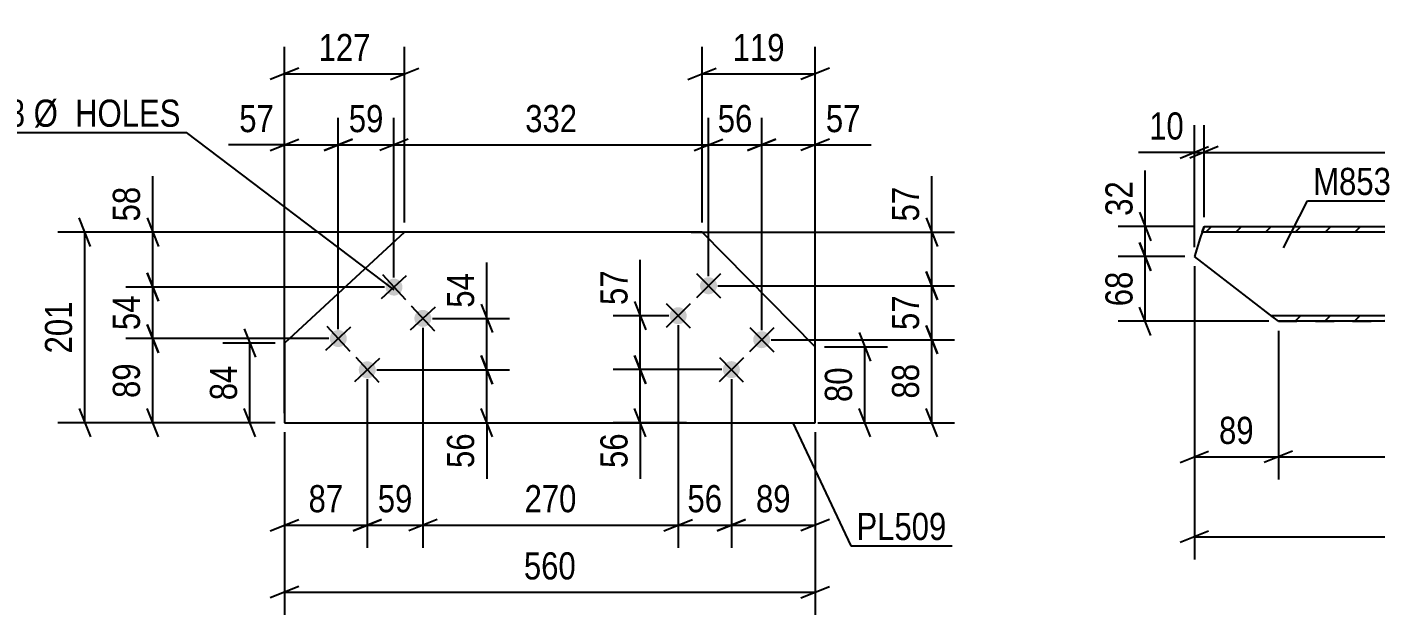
# Model space of a CAD drawing. Header units: millimetres. Extents: x 0 to 841, y 0 to 594.
# Drawn here: x 534.1 to 676.4, y 331.4 to 393.4 of the extents above; entities that cross this region are included whole.
import ezdxf

# ---------------------------------------------------------------- set-up
doc = ezdxf.new("R2010")
doc.units = ezdxf.units.MM
doc.linetypes.add('DXK_LINE_DOT2', pattern=[3.9198, 1.9599, -1.9599])
doc.styles.add('Arial Narrow', font='ARIALN.TTF', dxfattribs={"height": 0.2})

# ---------------------------------------------------------------- blocks, each defined once
blk = doc.blocks.new('Part-570386953-34931 - 34930')
at = {"linetype": 'Continuous'}
h = blk.add_hatch(dxfattribs=at)
h.set_pattern_fill('', scale=0.7, style=0, pattern_type=0)
h.set_pattern_definition([(45, (706.334, 372.3905), (-1.57154, 1.57154), [])])
h.paths.add_polyline_path([(707.11, 371.79), (706.33, 372.39), (658.38, 372.39), (658.18, 371.79)])
h = blk.add_hatch(dxfattribs=at)
h.set_pattern_fill('', scale=0.7, style=0, pattern_type=0)
h.set_pattern_definition([(45, (665.4547, 362.9905), (-1.57154, 1.57154), [])])
h.paths.add_polyline_path([(714.38, 362.99), (665.45, 362.99), (666.23, 362.39), (714.19, 362.39)])
at = {"color": 2, "linetype": 'Continuous'}
for p, q in [((658.18, 371.79), (657.99, 371.19)), ((658.18, 371.79), (658.38, 372.39)), ((686.23, 371.79), (658.18, 371.79)), ((658.38, 372.39), (686.23, 372.39)), ((686.33, 372.39), (706.33, 372.39)), ((707.11, 371.79), (686.33, 371.79)), ((706.33, 372.39), (707.11, 371.79)), ((715.2, 365.57), (707.11, 371.79)), ((657.99, 371.19), (657.37, 369.22)), ((665.4, 363.04), (657.37, 369.22)), ((714.38, 362.99), (715.2, 365.57)), ((665.45, 362.99), (665.4, 363.04)), ((666.23, 362.39), (665.45, 362.99)), ((665.45, 362.99), (686.23, 362.99)), ((686.23, 362.39), (666.23, 362.39)), ((686.33, 362.99), (714.38, 362.99)), ((714.19, 362.39), (686.33, 362.39)), ((714.38, 362.99), (714.19, 362.39))]:
    blk.add_line(p, q, dxfattribs=at)
at = {"color": 7, "linetype": 'DXK_LINE_DOT2'}
for p, q in [((658.35, 372.3), (658.14, 371.65)), ((686.23, 371.79), (658.18, 371.79)), ((658.38, 372.39), (658.35, 372.3)), ((658.38, 372.39), (686.23, 372.39)), ((686.33, 372.39), (706.33, 372.39)), ((707.11, 371.79), (686.33, 371.79)), ((707.11, 371.79), (706.33, 372.39)), ((666.23, 362.39), (664.97, 363.36)), ((665.45, 362.99), (686.23, 362.99)), ((666.23, 362.39), (686.23, 362.39)), ((686.33, 362.99), (714.38, 362.99)), ((686.33, 362.39), (714.19, 362.39)), ((714.19, 362.39), (714.22, 362.48)), ((714.22, 362.48), (714.38, 362.99))]:
    blk.add_line(p, q, dxfattribs=at)
blk = doc.blocks.new('Part-570386953-32118 - 32117')
at = {"color": 2, "linetype": 'Continuous'}
for p, q in [((573.96, 371.8), (561.28, 360.09)), ((605.38, 371.8), (573.96, 371.8)), ((617.32, 359.7), (605.38, 371.8)), ((561.28, 360.09), (561.28, 351.69)), ((617.32, 351.69), (617.32, 359.7)), ((561.28, 351.69), (617.32, 351.69))]:
    blk.add_line(p, q, dxfattribs=at)
blk = doc.blocks.new('Bolt-570386953-32119 - 32117')
at = {"linetype": 'Continuous'}
for points in [[(606.69, 365.5, -1), (605.42, 366.78, -1)], [(603.48, 362.34, -1), (602.22, 363.62, -1)], [(612.3, 359.81, -1), (611.04, 361.09, -1)], [(609.1, 356.65, -1), (607.84, 357.93, -1)]]:
    blk.add_hatch(color=1, dxfattribs=at).paths.add_polyline_path(points)
at = {"color": 1, "linetype": 'Continuous'}
for p, q in [((607.33, 367.41), (604.77, 364.88)), ((604.79, 367.42), (607.32, 364.86)), ((604.13, 364.25), (601.57, 361.72)), ((601.59, 364.26), (604.11, 361.7)), ((612.95, 361.71), (610.39, 359.18)), ((610.41, 361.73), (612.94, 359.17)), ((609.75, 358.55), (607.19, 356.02)), ((607.2, 358.57), (609.73, 356.01))]:
    blk.add_line(p, q, dxfattribs=at)
blk = doc.blocks.new('Bolt-570386953-32120 - 32117')
at = {"linetype": 'Continuous'}
for points in [[(573.5, 366.61, -1), (572.18, 365.39, -1)], [(576.55, 363.31, -1), (575.23, 362.09, -1)], [(567.62, 361.18, -1), (566.3, 359.96, -1)], [(570.68, 357.88, -1), (569.36, 356.66, -1)]]:
    blk.add_hatch(color=1, dxfattribs=at).paths.add_polyline_path(points)
at = {"color": 1, "linetype": 'Continuous'}
for p, q in [((571.62, 367.32), (574.06, 364.68)), ((571.52, 364.78), (574.16, 367.22)), ((574.57, 361.48), (577.21, 363.92)), ((574.67, 364.02), (577.11, 361.38)), ((565.64, 359.35), (568.29, 361.79)), ((565.74, 361.89), (568.19, 359.25)), ((568.7, 356.05), (571.34, 358.49)), ((568.8, 358.59), (571.24, 355.95))]:
    blk.add_line(p, q, dxfattribs=at)
blk = doc.blocks.new('StraightDimension-570386953-35065 - 34930')
at = {"color": 7, "linetype": 'Continuous'}
for p, q in [((652.18, 372.39), (652.18, 378.3)), ((652.18, 372.39), (652.18, 378.3)), ((651.58, 373.89), (652.78, 370.89)), ((657.38, 372.39), (649.33, 372.39)), ((652.18, 369.22), (652.18, 372.39)), ((652.78, 367.72), (651.58, 370.72)), ((656.37, 369.22), (649.33, 369.22))]:
    blk.add_line(p, q, dxfattribs=at)
at = {"color": 0}
blk.add_wipeout([(651.43, 377.77), (647.23, 377.77), (647.23, 372.92), (651.43, 372.92)], dxfattribs=at)
at = {"color": 3, "style": 'Arial Narrow'}
blk.add_text('32', height=2.863, rotation=90.0002, dxfattribs=at).set_placement((650.83, 373.52))
blk = doc.blocks.new('StraightDimension-570386953-34939 - 34930')
at = {"color": 7, "linetype": 'Continuous'}
for p, q in [((657.37, 370.22), (657.37, 383.07)), ((658.38, 373.39), (658.38, 383.07)), ((657.37, 380.22), (651.46, 380.22)), ((657.37, 380.22), (651.46, 380.22)), ((655.87, 379.62), (658.87, 380.82)), ((659.88, 380.82), (656.88, 379.62)), ((657.37, 380.22), (658.38, 380.22))]:
    blk.add_line(p, q, dxfattribs=at)
at = {"color": 0}
blk.add_wipeout([(656.84, 380.97), (656.84, 385.17), (651.99, 385.17), (651.99, 380.97)], dxfattribs=at)
at = {"color": 3, "style": 'Arial Narrow'}
blk.add_text('10', height=2.863, dxfattribs=at).set_placement((652.59, 381.57))
blk = doc.blocks.new('StraightDimension-570386953-35066 - 34930')
at = {"color": 7, "linetype": 'Continuous'}
for p, q in [((651.58, 370.72), (652.78, 367.72)), ((656.37, 369.22), (649.33, 369.22)), ((652.18, 362.39), (652.18, 369.22)), ((652.78, 360.89), (651.58, 363.89)), ((665.23, 362.39), (649.33, 362.39))]:
    blk.add_line(p, q, dxfattribs=at)
at = {"color": 0}
blk.add_wipeout([(651.43, 368.23), (647.23, 368.23), (647.23, 363.38), (651.43, 363.38)], dxfattribs=at)
at = {"color": 3, "style": 'Arial Narrow'}
blk.add_text('68', height=2.863, rotation=90.0002, dxfattribs=at).set_placement((650.83, 363.98))
blk = doc.blocks.new('StraightDimension-570386953-34938 - 34930')
at = {"color": 7, "linetype": 'Continuous'}
for p, q in [((658.38, 373.39), (658.38, 383.07)), ((706.33, 373.39), (706.33, 383.07)), ((659.88, 380.82), (656.88, 379.62)), ((658.38, 380.22), (706.33, 380.22)), ((704.83, 379.62), (707.83, 380.82))]:
    blk.add_line(p, q, dxfattribs=at)
at = {"color": 0}
blk.add_wipeout([(686.61, 380.97), (686.61, 385.17), (678.1, 385.17), (678.1, 380.97)], dxfattribs=at)
at = {"color": 3, "style": 'Arial Narrow'}
blk.add_text('3011', height=2.863, dxfattribs=at).set_placement((678.7, 381.57))
blk = doc.blocks.new('StraightDimension-570386953-34996 - 34930')
at = {"color": 7, "linetype": 'Continuous'}
for p, q in [((666.23, 361.39), (666.23, 345.7)), ((714.19, 361.39), (714.19, 345.7)), ((667.73, 348.7), (664.73, 347.5)), ((666.23, 348.1), (714.19, 348.1)), ((712.69, 347.5), (715.69, 348.7))]:
    blk.add_line(p, q, dxfattribs=at)
at = {"color": 0}
blk.add_wipeout([(694.47, 348.85), (694.47, 353.05), (685.96, 353.05), (685.96, 348.85)], dxfattribs=at)
at = {"color": 3, "style": 'Arial Narrow'}
blk.add_text('3011', height=2.863, dxfattribs=at).set_placement((686.56, 349.45))
blk = doc.blocks.new('StraightDimension-570386953-34997 - 34930')
at = {"color": 7, "linetype": 'Continuous'}
for p, q in [((657.37, 368.22), (657.37, 345.7)), ((666.23, 361.39), (666.23, 345.7)), ((655.87, 347.5), (658.87, 348.7)), ((657.37, 348.1), (666.23, 348.1)), ((667.73, 348.7), (664.73, 347.5))]:
    blk.add_line(p, q, dxfattribs=at)
at = {"color": 0}
blk.add_wipeout([(664.23, 348.85), (664.23, 353.05), (659.37, 353.05), (659.37, 348.85)], dxfattribs=at)
at = {"color": 3, "style": 'Arial Narrow'}
blk.add_text('89', height=2.863, dxfattribs=at).set_placement((659.97, 349.45))
blk = doc.blocks.new('StraightDimension-570386953-35054 - 34930')
at = {"color": 7, "linetype": 'Continuous'}
for p, q in [((657.37, 368.22), (657.37, 337.25)), ((715.2, 364.57), (715.2, 337.25)), ((658.87, 340.25), (655.87, 339.05)), ((713.7, 339.05), (716.7, 340.25)), ((657.37, 339.65), (715.2, 339.65))]:
    blk.add_line(p, q, dxfattribs=at)
at = {"color": 0}
blk.add_wipeout([(690.54, 340.4), (690.54, 344.6), (682.03, 344.6), (682.03, 340.4)], dxfattribs=at)
at = {"color": 3, "style": 'Arial Narrow'}
blk.add_text('3109', height=2.863, dxfattribs=at).set_placement((682.63, 341))
blk = doc.blocks.new('StraightDimension-570386953-32408 - 32117')
at = {"color": 7, "linetype": 'Continuous'}
for p, q in [((561.28, 350.69), (561.28, 331.4)), ((617.32, 350.69), (617.32, 331.4)), ((562.78, 334.4), (559.78, 333.2)), ((561.28, 333.8), (617.32, 333.8)), ((615.82, 333.2), (618.82, 334.4))]:
    blk.add_line(p, q, dxfattribs=at)
at = {"color": 0}
blk.add_wipeout([(592.65, 334.55), (592.65, 338.75), (585.96, 338.75), (585.96, 334.55)], dxfattribs=at)
at = {"color": 3, "style": 'Arial Narrow'}
blk.add_text('560', height=2.863, dxfattribs=at).set_placement((586.56, 335.15))
blk = doc.blocks.new('StraightDimension-570386953-36615 - 32117')
at = {"color": 7, "linetype": 'Continuous'}
for p, q in [((605.38, 372.8), (605.38, 391.35)), ((617.32, 360.7), (617.32, 391.35)), ((603.88, 387.9), (606.88, 389.1)), ((618.82, 389.1), (615.82, 387.9)), ((605.38, 388.5), (617.32, 388.5))]:
    blk.add_line(p, q, dxfattribs=at)
at = {"color": 0}
blk.add_wipeout([(614.7, 389.25), (614.7, 393.45), (608.01, 393.45), (608.01, 389.25)], dxfattribs=at)
at = {"color": 3, "style": 'Arial Narrow'}
blk.add_text('119', height=2.863, dxfattribs=at).set_placement((608.61, 389.85))
blk = doc.blocks.new('StraightDimension-570386953-34145 - 32117')
at = {"color": 7, "linetype": 'Continuous'}
for p, q in [((629.04, 361.95), (630.24, 358.95)), ((612.67, 360.45), (632.04, 360.45)), ((629.64, 351.69), (629.64, 360.45)), ((630.24, 350.19), (629.04, 353.19)), ((617.59, 351.69), (632.04, 351.69))]:
    blk.add_line(p, q, dxfattribs=at)
at = {"color": 0}
blk.add_wipeout([(628.89, 358.5), (624.69, 358.5), (624.69, 353.64), (628.89, 353.64)], dxfattribs=at)
at = {"color": 3, "style": 'Arial Narrow'}
blk.add_text('88', height=2.863, rotation=90.0002, dxfattribs=at).set_placement((628.29, 354.24))
blk = doc.blocks.new('StraightDimension-570386953-34190 - 32117')
at = {"color": 7, "linetype": 'Continuous'}
for p, q in [((570.02, 356.27), (570.02, 338.49)), ((561.28, 350.69), (561.28, 338.49)), ((559.78, 340.29), (562.78, 341.49)), ((561.28, 340.89), (570.02, 340.89)), ((571.52, 341.49), (568.52, 340.29))]:
    blk.add_line(p, q, dxfattribs=at)
at = {"color": 0}
blk.add_wipeout([(568.08, 341.64), (568.08, 345.84), (563.22, 345.84), (563.22, 341.64)], dxfattribs=at)
at = {"color": 3, "style": 'Arial Narrow'}
blk.add_text('87', height=2.863, dxfattribs=at).set_placement((563.82, 342.24))
blk = doc.blocks.new('StraightDimension-570386953-34094 - 32117')
at = {"color": 7, "linetype": 'Continuous'}
for p, q in [((547.36, 371.8), (547.36, 377.71)), ((547.36, 371.8), (547.36, 377.71)), ((546.76, 373.3), (547.96, 370.3)), ((574.77, 371.8), (544.51, 371.8)), ((547.36, 366), (547.36, 371.8)), ((547.96, 364.5), (546.76, 367.5)), ((571.84, 366), (544.51, 366))]:
    blk.add_line(p, q, dxfattribs=at)
at = {"color": 0}
blk.add_wipeout([(546.61, 377.19), (542.41, 377.19), (542.41, 372.33), (546.61, 372.33)], dxfattribs=at)
at = {"color": 3, "style": 'Arial Narrow'}
blk.add_text('58', height=2.863, rotation=90.0002, dxfattribs=at).set_placement((546.01, 372.93))
blk = doc.blocks.new('StraightDimension-570386953-33960 - 32117')
at = {"color": 7, "linetype": 'Continuous'}
for p, q in [((606.05, 367.14), (606.05, 383.85)), ((611.67, 361.45), (611.67, 383.85)), ((604.55, 380.4), (607.55, 381.6)), ((613.17, 381.6), (610.17, 380.4)), ((606.05, 381), (611.67, 381))]:
    blk.add_line(p, q, dxfattribs=at)
at = {"color": 0}
blk.add_wipeout([(611.29, 381.75), (611.29, 385.95), (606.43, 385.95), (606.43, 381.75)], dxfattribs=at)
at = {"color": 3, "style": 'Arial Narrow'}
blk.add_text('56', height=2.863, dxfattribs=at).set_placement((607.03, 382.35))
blk = doc.blocks.new('StraightDimension-570386953-33959 - 32117')
at = {"color": 7, "linetype": 'Continuous'}
for p, q in [((611.67, 361.45), (611.67, 383.85)), ((617.32, 356.7), (617.32, 383.85)), ((610.17, 380.4), (613.17, 381.6)), ((618.82, 381.6), (615.82, 380.4)), ((611.67, 381), (617.32, 381)), ((617.32, 381), (623.23, 381)), ((617.32, 381), (623.23, 381))]:
    blk.add_line(p, q, dxfattribs=at)
at = {"color": 0}
blk.add_wipeout([(622.71, 381.75), (622.71, 385.95), (617.85, 385.95), (617.85, 381.75)], dxfattribs=at)
at = {"color": 3, "style": 'Arial Narrow'}
blk.add_text('57', height=2.863, dxfattribs=at).set_placement((618.45, 382.35))
blk = doc.blocks.new('StraightDimension-570386953-34144 - 32117')
at = {"color": 7, "linetype": 'Continuous'}
for p, q in [((629.04, 367.64), (630.24, 364.64)), ((607.05, 366.14), (632.04, 366.14)), ((629.64, 360.45), (629.64, 366.14)), ((630.24, 358.95), (629.04, 361.95)), ((612.67, 360.45), (632.04, 360.45))]:
    blk.add_line(p, q, dxfattribs=at)
at = {"color": 0}
blk.add_wipeout([(628.89, 365.72), (624.69, 365.72), (624.69, 360.87), (628.89, 360.87)], dxfattribs=at)
at = {"color": 3, "style": 'Arial Narrow'}
blk.add_text('57', height=2.863, rotation=90.0002, dxfattribs=at).set_placement((628.29, 361.47))
blk = doc.blocks.new('StraightDimension-570386953-34648 - 32117')
at = {"color": 7, "linetype": 'Continuous'}
for p, q in [((598.85, 362.98), (598.85, 368.89)), ((598.85, 362.98), (598.85, 368.89)), ((598.25, 364.48), (599.45, 361.48)), ((601.85, 362.98), (596, 362.98)), ((598.85, 357.29), (598.85, 362.98)), ((599.45, 355.79), (598.25, 358.79)), ((607.47, 357.29), (596, 357.29))]:
    blk.add_line(p, q, dxfattribs=at)
at = {"color": 0}
blk.add_wipeout([(598.1, 368.36), (593.9, 368.36), (593.9, 363.51), (598.1, 363.51)], dxfattribs=at)
at = {"color": 3, "style": 'Arial Narrow'}
blk.add_text('57', height=2.863, rotation=90.0002, dxfattribs=at).set_placement((597.5, 364.11))
blk = doc.blocks.new('StraightDimension-570386953-33961 - 32117')
at = {"color": 7, "linetype": 'Continuous'}
for p, q in [((572.84, 367), (572.84, 383.85)), ((606.05, 367.14), (606.05, 383.85)), ((574.34, 381.6), (571.34, 380.4)), ((604.55, 380.4), (607.55, 381.6)), ((572.84, 381), (606.05, 381))]:
    blk.add_line(p, q, dxfattribs=at)
at = {"color": 0}
blk.add_wipeout([(592.79, 381.75), (592.79, 385.95), (586.1, 385.95), (586.1, 381.75)], dxfattribs=at)
at = {"color": 3, "style": 'Arial Narrow'}
blk.add_text('332', height=2.863, dxfattribs=at).set_placement((586.7, 382.35))
blk = doc.blocks.new('StraightDimension-570386953-33962 - 32117')
at = {"color": 7, "linetype": 'Continuous'}
for p, q in [((566.96, 361.57), (566.96, 383.85)), ((572.84, 367), (572.84, 383.85)), ((565.46, 380.4), (568.46, 381.6)), ((574.34, 381.6), (571.34, 380.4)), ((566.96, 381), (572.84, 381))]:
    blk.add_line(p, q, dxfattribs=at)
at = {"color": 0}
blk.add_wipeout([(572.33, 381.75), (572.33, 385.95), (567.47, 385.95), (567.47, 381.75)], dxfattribs=at)
at = {"color": 3, "style": 'Arial Narrow'}
blk.add_text('59', height=2.863, dxfattribs=at).set_placement((568.07, 382.35))
blk = doc.blocks.new('StraightDimension-570386953-33963 - 32117')
at = {"color": 7, "linetype": 'Continuous'}
for p, q in [((561.28, 352.69), (561.28, 383.85)), ((566.96, 361.57), (566.96, 383.85)), ((559.78, 380.4), (562.78, 381.6)), ((568.46, 381.6), (565.46, 380.4)), ((561.28, 381), (555.38, 381)), ((561.28, 381), (555.38, 381)), ((561.28, 381), (566.96, 381))]:
    blk.add_line(p, q, dxfattribs=at)
at = {"color": 0}
blk.add_wipeout([(560.76, 381.75), (560.76, 385.95), (555.9, 385.95), (555.9, 381.75)], dxfattribs=at)
at = {"color": 3, "style": 'Arial Narrow'}
blk.add_text('57', height=2.863, dxfattribs=at).set_placement((556.5, 382.35))
blk = doc.blocks.new('StraightDimension-570386953-34095 - 32117')
at = {"color": 7, "linetype": 'Continuous'}
for p, q in [((546.76, 367.5), (547.96, 364.5)), ((571.84, 366), (544.51, 366)), ((547.36, 360.57), (547.36, 366)), ((547.96, 359.07), (546.76, 362.07)), ((565.96, 360.57), (544.51, 360.57))]:
    blk.add_line(p, q, dxfattribs=at)
at = {"color": 0}
blk.add_wipeout([(546.61, 365.72), (542.41, 365.72), (542.41, 360.86), (546.61, 360.86)], dxfattribs=at)
at = {"color": 3, "style": 'Arial Narrow'}
blk.add_text('54', height=2.863, rotation=90.0002, dxfattribs=at).set_placement((546.01, 361.46))
blk = doc.blocks.new('StraightDimension-570386953-34618 - 32117')
at = {"color": 7, "linetype": 'Continuous'}
for p, q in [((582.65, 362.7), (582.65, 368.6)), ((582.65, 362.7), (582.65, 368.6)), ((582.05, 364.2), (583.25, 361.2)), ((576.89, 362.7), (585.05, 362.7)), ((582.65, 357.27), (582.65, 362.7)), ((583.25, 355.77), (582.05, 358.77)), ((571.02, 357.27), (585.05, 357.27))]:
    blk.add_line(p, q, dxfattribs=at)
at = {"color": 0}
blk.add_wipeout([(581.9, 368.08), (577.7, 368.08), (577.7, 363.22), (581.9, 363.22)], dxfattribs=at)
at = {"color": 3, "style": 'Arial Narrow'}
blk.add_text('54', height=2.863, rotation=90.0002, dxfattribs=at).set_placement((581.3, 363.82))
blk = doc.blocks.new('StraightDimension-570386953-34096 - 32117')
at = {"color": 7, "linetype": 'Continuous'}
for p, q in [((546.76, 362.07), (547.96, 359.07)), ((565.96, 360.57), (544.51, 360.57)), ((547.36, 351.69), (547.36, 360.57)), ((547.96, 350.19), (546.76, 353.19)), ((560.28, 351.69), (544.51, 351.69))]:
    blk.add_line(p, q, dxfattribs=at)
at = {"color": 0}
blk.add_wipeout([(546.61, 358.56), (542.41, 358.56), (542.41, 353.7), (546.61, 353.7)], dxfattribs=at)
at = {"color": 3, "style": 'Arial Narrow'}
blk.add_text('89', height=2.863, rotation=90.0002, dxfattribs=at).set_placement((546.01, 354.3))
blk = doc.blocks.new('StraightDimension-570386953-36617 - 32117')
at = {"color": 7, "linetype": 'Continuous'}
for p, q in [((561.28, 361.09), (561.28, 391.35)), ((573.96, 372.8), (573.96, 391.35)), ((562.78, 389.1), (559.78, 387.9)), ((572.46, 387.9), (575.46, 389.1)), ((561.28, 388.5), (573.96, 388.5))]:
    blk.add_line(p, q, dxfattribs=at)
at = {"color": 0}
blk.add_wipeout([(570.96, 389.25), (570.96, 393.45), (564.28, 393.45), (564.28, 389.25)], dxfattribs=at)
at = {"color": 3, "style": 'Arial Narrow'}
blk.add_text('127', height=2.863, dxfattribs=at).set_placement((564.88, 389.85))
blk = doc.blocks.new('StraightDimension-570386953-34143 - 32117')
at = {"color": 7, "linetype": 'Continuous'}
for p, q in [((629.64, 371.8), (629.64, 377.71)), ((629.64, 371.8), (629.64, 377.71)), ((629.04, 373.3), (630.24, 370.3)), ((604.22, 371.8), (632.04, 371.8)), ((629.64, 366.14), (629.64, 371.8)), ((630.24, 364.64), (629.04, 367.64)), ((607.05, 366.14), (632.04, 366.14))]:
    blk.add_line(p, q, dxfattribs=at)
at = {"color": 0}
blk.add_wipeout([(628.89, 377.19), (624.69, 377.19), (624.69, 372.33), (628.89, 372.33)], dxfattribs=at)
at = {"color": 3, "style": 'Arial Narrow'}
blk.add_text('57', height=2.863, rotation=90.0002, dxfattribs=at).set_placement((628.29, 372.93))
blk = doc.blocks.new('StraightDimension-570386953-34186 - 32117')
at = {"color": 7, "linetype": 'Continuous'}
for p, q in [((608.47, 356.29), (608.47, 338.49)), ((617.32, 350.69), (617.32, 338.49)), ((606.97, 340.29), (609.97, 341.49)), ((608.47, 340.89), (617.32, 340.89)), ((618.82, 341.49), (615.82, 340.29))]:
    blk.add_line(p, q, dxfattribs=at)
at = {"color": 0}
blk.add_wipeout([(615.32, 341.64), (615.32, 345.84), (610.47, 345.84), (610.47, 341.64)], dxfattribs=at)
at = {"color": 3, "style": 'Arial Narrow'}
blk.add_text('89', height=2.863, dxfattribs=at).set_placement((611.07, 342.24))
blk = doc.blocks.new('StraightDimension-570386953-34187 - 32117')
at = {"color": 7, "linetype": 'Continuous'}
for p, q in [((602.85, 361.98), (602.85, 338.49)), ((608.47, 356.29), (608.47, 338.49)), ((601.35, 340.29), (604.35, 341.49)), ((602.85, 340.89), (608.47, 340.89)), ((609.97, 341.49), (606.97, 340.29))]:
    blk.add_line(p, q, dxfattribs=at)
at = {"color": 0}
blk.add_wipeout([(608.09, 341.64), (608.09, 345.84), (603.23, 345.84), (603.23, 341.64)], dxfattribs=at)
at = {"color": 3, "style": 'Arial Narrow'}
blk.add_text('56', height=2.863, dxfattribs=at).set_placement((603.83, 342.24))
blk = doc.blocks.new('StraightDimension-570386953-34188 - 32117')
at = {"color": 7, "linetype": 'Continuous'}
for p, q in [((575.89, 361.7), (575.89, 338.49)), ((602.85, 361.98), (602.85, 338.49)), ((577.39, 341.49), (574.39, 340.29)), ((575.89, 340.89), (602.85, 340.89)), ((601.35, 340.29), (604.35, 341.49))]:
    blk.add_line(p, q, dxfattribs=at)
at = {"color": 0}
blk.add_wipeout([(592.71, 341.64), (592.71, 345.84), (586.03, 345.84), (586.03, 341.64)], dxfattribs=at)
at = {"color": 3, "style": 'Arial Narrow'}
blk.add_text('270', height=2.863, dxfattribs=at).set_placement((586.63, 342.24))
blk = doc.blocks.new('StraightDimension-570386953-34619 - 32117')
at = {"color": 7, "linetype": 'Continuous'}
for p, q in [((582.05, 358.77), (583.25, 355.77)), ((571.02, 357.27), (585.05, 357.27)), ((582.65, 351.69), (582.65, 357.27)), ((583.25, 350.19), (582.05, 353.19)), ((579.39, 351.69), (585.05, 351.69)), ((582.65, 351.69), (582.65, 345.78)), ((582.65, 351.69), (582.65, 345.78))]:
    blk.add_line(p, q, dxfattribs=at)
at = {"color": 0}
blk.add_wipeout([(581.9, 351.16), (577.7, 351.16), (577.7, 346.31), (581.9, 346.31)], dxfattribs=at)
at = {"color": 3, "style": 'Arial Narrow'}
blk.add_text('56', height=2.863, rotation=90.0002, dxfattribs=at).set_placement((581.3, 346.91))
blk = doc.blocks.new('StraightDimension-570386953-34189 - 32117')
at = {"color": 7, "linetype": 'Continuous'}
for p, q in [((575.89, 361.7), (575.89, 338.49)), ((570.02, 356.27), (570.02, 338.49)), ((568.52, 340.29), (571.52, 341.49)), ((570.02, 340.89), (575.89, 340.89)), ((577.39, 341.49), (574.39, 340.29))]:
    blk.add_line(p, q, dxfattribs=at)
at = {"color": 0}
blk.add_wipeout([(575.38, 341.64), (575.38, 345.84), (570.53, 345.84), (570.53, 341.64)], dxfattribs=at)
at = {"color": 3, "style": 'Arial Narrow'}
blk.add_text('59', height=2.863, dxfattribs=at).set_placement((571.13, 342.24))
blk = doc.blocks.new('StraightDimension-570386953-34226 - 32117')
at = {"color": 7, "linetype": 'Continuous'}
for p, q in [((557.01, 361.59), (558.21, 358.59)), ((560.28, 360.09), (554.76, 360.09)), ((557.61, 351.69), (557.61, 360.09)), ((558.21, 350.19), (557.01, 353.19)), ((560.28, 351.69), (554.76, 351.69))]:
    blk.add_line(p, q, dxfattribs=at)
at = {"color": 0}
blk.add_wipeout([(556.86, 358.32), (552.66, 358.32), (552.66, 353.46), (556.86, 353.46)], dxfattribs=at)
at = {"color": 3, "style": 'Arial Narrow'}
blk.add_text('84', height=2.863, rotation=90.0002, dxfattribs=at).set_placement((556.26, 354.06))
blk = doc.blocks.new('StraightDimension-570386953-34256 - 32117')
at = {"color": 7, "linetype": 'Continuous'}
for p, q in [((621.95, 361.2), (623.15, 358.2)), ((618.32, 359.7), (624.95, 359.7)), ((622.55, 351.69), (622.55, 359.7)), ((623.15, 350.19), (621.95, 353.19)), ((617.65, 351.69), (624.95, 351.69))]:
    blk.add_line(p, q, dxfattribs=at)
at = {"color": 0}
blk.add_wipeout([(621.8, 358.12), (617.6, 358.12), (617.6, 353.27), (621.8, 353.27)], dxfattribs=at)
at = {"color": 3, "style": 'Arial Narrow'}
blk.add_text('80', height=2.863, rotation=90.0002, dxfattribs=at).set_placement((621.2, 353.87))
blk = doc.blocks.new('StraightDimension-570386953-34649 - 32117')
at = {"color": 7, "linetype": 'Continuous'}
for p, q in [((598.25, 358.79), (599.45, 355.79)), ((607.47, 357.29), (596, 357.29)), ((598.85, 351.69), (598.85, 357.29)), ((599.45, 350.19), (598.25, 353.19)), ((603.74, 351.69), (596, 351.69)), ((598.85, 351.69), (598.85, 345.78)), ((598.85, 351.69), (598.85, 345.78))]:
    blk.add_line(p, q, dxfattribs=at)
at = {"color": 0}
blk.add_wipeout([(598.1, 351.16), (593.9, 351.16), (593.9, 346.31), (598.1, 346.31)], dxfattribs=at)
at = {"color": 3, "style": 'Arial Narrow'}
blk.add_text('56', height=2.863, rotation=90.0002, dxfattribs=at).set_placement((597.5, 346.91))
blk = doc.blocks.new('StraightDimension-570386953-36665 - 32117')
at = {"color": 7, "linetype": 'Continuous'}
for p, q in [((540.79, 370.3), (539.59, 373.3)), ((572.96, 371.8), (537.34, 371.8)), ((540.19, 351.69), (540.19, 371.8)), ((539.59, 353.19), (540.79, 350.19)), ((560.28, 351.69), (537.34, 351.69))]:
    blk.add_line(p, q, dxfattribs=at)
at = {"color": 0}
blk.add_wipeout([(539.44, 365.09), (535.24, 365.09), (535.24, 358.4), (539.44, 358.4)], dxfattribs=at)
at = {"color": 3, "style": 'Arial Narrow'}
blk.add_text('201', height=2.863, rotation=90.0002, dxfattribs=at).set_placement((538.84, 359))
blk = doc.blocks.new('Mark-570386953-35378 - 34930')
at = {"color": 0}
blk.add_wipeout([(678.14, 375.72), (678.14, 378.72), (669.91, 378.72), (669.91, 375.72)], dxfattribs=at)
blk.add_wipeout([(678.14, 375.72), (678.14, 378.72), (669.91, 378.72), (669.91, 375.72)], dxfattribs=at)
at = {"color": 30, "linetype": 'Continuous'}
for p, q in [((666.78, 370.13), (669.31, 375.12)), ((669.31, 375.12), (678.74, 375.12))]:
    blk.add_line(p, q, dxfattribs=at)
at = {"color": 3, "style": 'Arial Narrow'}
blk.add_text('M853', height=2.863, dxfattribs=at).set_placement((669.91, 375.72))
blk = doc.blocks.new('MarkSet-570386953-36571 - 32117')
at = {"color": 0}
for points in [[(526.61, 382.92), (526.61, 385.92), (524.78, 385.92), (524.78, 382.92)], [(529.33, 382.92), (529.33, 385.92), (527.51, 385.92), (527.51, 382.92)], [(533.89, 382.92), (533.89, 385.92), (530.23, 385.92), (530.23, 382.92)], [(550.32, 382.92), (550.32, 385.92), (534.79, 385.92), (534.79, 382.92)]]:
    blk.add_wipeout(points, dxfattribs=at)
for points in [[(526.61, 382.92), (526.61, 385.92), (524.78, 385.92), (524.78, 382.92)], [(529.33, 382.92), (529.33, 385.92), (527.51, 385.92), (527.51, 382.92)], [(533.89, 382.92), (533.89, 385.92), (530.23, 385.92), (530.23, 382.92)], [(550.32, 382.92), (550.32, 385.92), (534.79, 385.92), (534.79, 382.92)]]:
    blk.add_wipeout(points, dxfattribs=at)
at = {"color": 7, "linetype": 'Continuous'}
for p in [(524.18, 382.32), (572.85, 365.7)]:
    blk.add_line(p, (550.92, 382.32), dxfattribs=at)
at = {"color": 3, "style": 'Arial Narrow'}
for s, height, p in [('8', 2.86, (524.78, 382.92)), ('18', 2.863, (530.23, 382.92)), ('Ø  HOLES', 2.863, (534.79, 382.92)), ('#', 2.86, (527.51, 382.92))]:
    blk.add_text(s, height=height, dxfattribs=at).set_placement(p)
blk = doc.blocks.new('Mark-570386953-32644 - 32117')
at = {"color": 0}
blk.add_wipeout([(631.19, 339.31), (631.19, 342.31), (621.68, 342.31), (621.68, 339.31)], dxfattribs=at)
blk.add_wipeout([(631.19, 339.31), (631.19, 342.31), (621.68, 342.31), (621.68, 339.31)], dxfattribs=at)
at = {"color": 30, "linetype": 'Continuous'}
for p, q in [((614.95, 351.69), (621.08, 338.71)), ((621.08, 338.71), (631.79, 338.71))]:
    blk.add_line(p, q, dxfattribs=at)
at = {"color": 3, "style": 'Arial Narrow'}
blk.add_text('PL509', height=2.863, dxfattribs=at).set_placement((621.68, 339.31))

msp = doc.modelspace()

# ---------------------------------------------------------------- block references
for name in ['Part-570386953-32118 - 32117', 'Part-570386953-34931 - 34930', 'Bolt-570386953-32120 - 32117', 'Bolt-570386953-32119 - 32117', 'StraightDimension-570386953-32408 - 32117']:
    msp.add_blockref(name, (0, 0))

# ---------------------------------------------------------------- next in the draw order: block references
for name in ['StraightDimension-570386953-36615 - 32117', 'StraightDimension-570386953-34094 - 32117', 'StraightDimension-570386953-35065 - 34930', 'StraightDimension-570386953-34190 - 32117']:
    msp.add_blockref(name, (0, 0))

# ---------------------------------------------------------------- next in the draw order: block references
for name in ['StraightDimension-570386953-34939 - 34930', 'StraightDimension-570386953-34145 - 32117']:
    msp.add_blockref(name, (0, 0))

# ---------------------------------------------------------------- next in the draw order: block references
for name in ['StraightDimension-570386953-33960 - 32117', 'StraightDimension-570386953-34938 - 34930', 'StraightDimension-570386953-35066 - 34930']:
    msp.add_blockref(name, (0, 0))

# ---------------------------------------------------------------- next in the draw order: block references
for name in ['StraightDimension-570386953-33959 - 32117', 'Mark-570386953-35378 - 34930', 'StraightDimension-570386953-34996 - 34930']:
    msp.add_blockref(name, (0, 0))

# ---------------------------------------------------------------- next in the draw order: block references
for name in ['StraightDimension-570386953-34144 - 32117', 'StraightDimension-570386953-34997 - 34930']:
    msp.add_blockref(name, (0, 0))

# ---------------------------------------------------------------- next in the draw order: block references
for name in ['StraightDimension-570386953-34648 - 32117', 'StraightDimension-570386953-35054 - 34930']:
    msp.add_blockref(name, (0, 0))

# ---------------------------------------------------------------- next in the draw order: block references
for name in ['StraightDimension-570386953-33961 - 32117', 'StraightDimension-570386953-34186 - 32117']:
    msp.add_blockref(name, (0, 0))

# ---------------------------------------------------------------- next in the draw order: block references
for name in ['StraightDimension-570386953-33962 - 32117', 'StraightDimension-570386953-34143 - 32117', 'StraightDimension-570386953-34187 - 32117', 'StraightDimension-570386953-34256 - 32117']:
    msp.add_blockref(name, (0, 0))

# ---------------------------------------------------------------- next in the draw order: block references
for name in ['StraightDimension-570386953-33963 - 32117', 'Mark-570386953-32644 - 32117']:
    msp.add_blockref(name, (0, 0))

# ---------------------------------------------------------------- next in the draw order: block references
msp.add_blockref('StraightDimension-570386953-34095 - 32117', (0, 0))

# ---------------------------------------------------------------- next in the draw order: block references
for name in ['StraightDimension-570386953-34618 - 32117', 'StraightDimension-570386953-34096 - 32117']:
    msp.add_blockref(name, (0, 0))

# ---------------------------------------------------------------- next in the draw order: block references
msp.add_blockref('StraightDimension-570386953-36617 - 32117', (0, 0))

# ---------------------------------------------------------------- next in the draw order: block references
for name in ['StraightDimension-570386953-34188 - 32117', 'StraightDimension-570386953-34226 - 32117']:
    msp.add_blockref(name, (0, 0))

# ---------------------------------------------------------------- next in the draw order: block references
for name in ['StraightDimension-570386953-34619 - 32117', 'StraightDimension-570386953-34649 - 32117']:
    msp.add_blockref(name, (0, 0))

# ---------------------------------------------------------------- next in the draw order: block references
msp.add_blockref('StraightDimension-570386953-34189 - 32117', (0, 0))

# ---------------------------------------------------------------- next in the draw order: block references
msp.add_blockref('StraightDimension-570386953-36665 - 32117', (0, 0))

# ---------------------------------------------------------------- next in the draw order: block references
msp.add_blockref('MarkSet-570386953-36571 - 32117', (0, 0))

doc.saveas('drawing.dxf')
